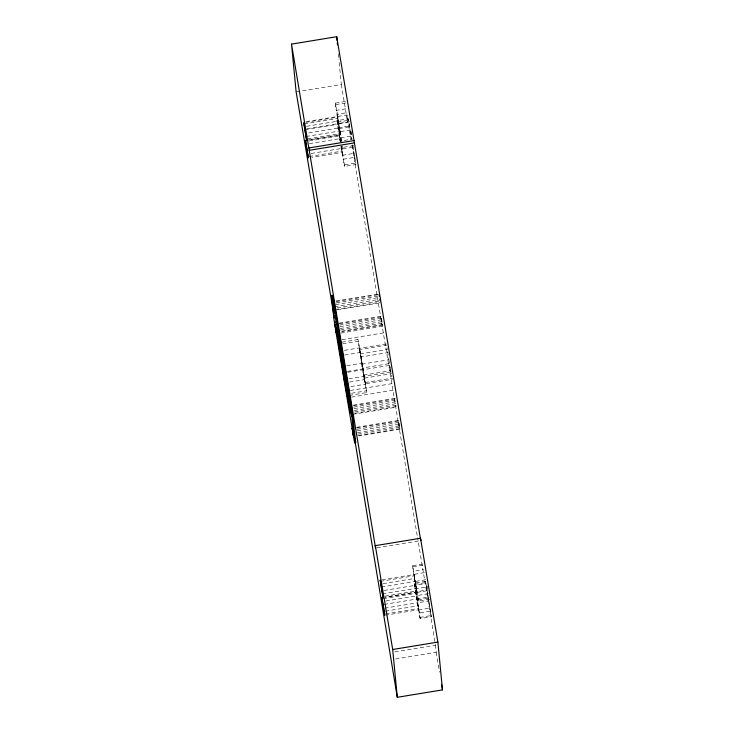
<?xml version="1.0" encoding="UTF-8"?>
<svg xmlns="http://www.w3.org/2000/svg" width="734" height="734" viewBox="0 0 734 734"><rect width="100%" height="100%" fill="white"/><g stroke="black" fill="none" stroke-linecap="round" stroke-linejoin="round"><path stroke-width="0.55" stroke-dasharray="3.67 2.75" d="M345.42 101.457L335.254 103.127L337.447 114.284L347.613 112.605M341.292 140.974L338.346 123.624L349.641 121.752M306.106 136.487L339.989 130.927L337.603 117.183L305.968 122.367M336.943 120.66L339.136 131.808L350.43 129.946L348.237 118.807L336.943 120.66L340.035 141.148L351.329 139.286L348.237 118.807M353.751 145.571L342.448 147.424L342.906 148.91L353.072 147.24M311.179 153.461L341.677 148.452L341.365 146.516M354.88 157.324L355.889 164.59L344.595 166.435L343.585 159.186L354.88 157.324L352.797 144.103M340.943 146.589L344.136 164.948L355.43 163.095L355.889 164.59M344.613 355.045L360.431 352.448L363.165 368.844L366.752 392.571L350.935 395.158M346.787 365.679L361.467 363.266L357.889 339.539L342.072 342.136M422.72 564.033L412.554 565.703L414.242 574.309L424.408 572.639M429.757 599.201L418.463 601.054L416.765 592.439L414.939 581.521L426.234 579.658M382.524 593.852L416.417 588.283L414.031 574.538L382.396 579.722M414.242 583.227L415.93 591.843L427.234 589.98L431.445 616.725L420.151 618.579L414.242 583.227L425.536 581.374L427.234 589.98M418.463 601.054L417.683 595.448L428.977 593.595M416.628 599.054L427.922 597.192L425.536 581.374M385.35 611.193L418.105 605.807L415.719 592.072L385.212 597.072M420.151 618.579L419.371 612.982L430.665 611.119M296.123 91.906L341.31 84.502L338.915 59.573M335.704 104.613L346.998 102.76M338.346 123.624L336.264 110.384L347.558 108.54M306.234 121.624L346.907 114.954L351.063 139.827M304.014 123.991L337.906 118.431M306.528 126.294L338.163 121.11L337.603 117.183M337.392 122.147L348.687 120.293M306.922 128.725L347.586 122.055L346.907 114.954M305.005 129.679L338.897 124.119M337.952 127.918L349.246 126.065M308.757 132.918L339.264 127.918L340.558 134.854L306.665 140.414M341.897 141.653L339.805 128.413L349.98 126.762M307.491 138.983L340.255 133.606M308.785 139.717L339.291 134.707L340.585 141.653M309.087 140.965L339.594 135.964M340.704 137.753L350.88 136.093M309.344 143.644L339.851 138.643L339.291 134.707M309.179 156.516L341.934 151.14L342.246 152.388L311.739 157.388M342.393 155.287L353.696 153.443L355.43 163.095M335.988 300.986L377.79 294.132M336.135 301.61L377.937 294.756M336.264 302.949L378.065 296.096M335.502 304.638L378.432 297.6M334.557 306.72L378.616 299.49M337.181 307.858L378.983 300.995M335.053 309.564L380.24 302.151M337.466 309.821L380.396 302.775M339.264 323.134L381.065 316.281L382.542 325.116L341.87 331.786M339.42 323.758L381.221 316.904M339.548 325.098L381.35 318.244L381.065 316.281M339.915 326.612L381.717 319.749M340.099 328.502L381.9 321.648L382.542 325.116M340.466 330.006L382.258 323.153M341.723 331.162L382.396 324.492M340.815 333.08L383.744 326.034M341.916 339.704L384.845 332.667M342.594 343.861L358.412 341.264L360.431 352.448M344.374 350.357L359.054 347.953M364.926 382.579L392.039 378.129L392.387 379.285L365.275 383.726L361.752 364.192L359.366 348.375L386.479 343.934M359.366 348.375L359.715 349.531L386.827 345.081M360.146 353.981L387.258 349.54L386.79 346.173M359.715 349.531L361.055 356.981L388.176 352.54M361.752 364.192L388.864 359.743L387.58 351.577M365.275 383.726L362.88 367.918L390.002 363.468M347.347 371.432L363.165 368.844M347.76 372.257L389.561 365.404L390.048 368M363.578 375.129L390.69 370.679L391.846 377.065M348.87 378.882L390.671 372.028L390.332 369.752M364.495 378.12L391.607 373.679M349.522 382.065L364.211 379.661L366.752 392.571M350.898 386.57L365.578 384.157M350.402 390.479L393.332 383.442M351.54 393.25L366.22 390.846M351.513 397.112L394.397 389.983M353.393 405.14L395.195 398.278M353.54 405.764L395.342 398.911M353.669 407.104L395.47 400.25M354.036 408.609L395.837 401.755M354.219 410.499L396.021 403.645M354.586 412.013L396.388 405.15M354.715 413.352L396.516 406.489M352.604 414.343L396.672 407.113M356.669 427.289L398.47 420.435L399.947 429.271L359.275 435.941M356.825 427.913L398.626 421.059M356.953 429.252L398.755 422.399L398.47 420.435M357.32 430.766L399.122 423.903M357.504 432.656L399.305 425.803L399.947 429.271M357.871 434.161L399.663 427.307M357.999 435.501L399.801 428.647M376.689 547.839L419.619 540.802M412.903 566.85L423.068 565.18M414.939 581.521L413.334 571.3L423.5 569.639M380.441 581.346L414.334 575.786M382.955 583.649L414.591 578.465L414.031 574.538M381.432 587.044L415.325 581.484M414.591 584.374L425.885 582.53M384.056 590.457L415.692 585.273L416.985 592.21L385.35 597.403M417.683 595.448L416.068 585.227L426.243 583.567M415.022 588.833L426.316 586.98M385.047 596.155L416.673 590.962M416.765 592.439L428.06 590.595M383.258 598.687L416.022 593.32M385.772 600.999L416.279 595.999L415.719 592.072M384.249 604.385L417.013 599.008M418.105 599.907L428.28 598.238M384.616 608.174L417.371 602.798L418.674 609.743L385.91 615.12M419.371 612.982L417.756 602.761L429.06 600.917M385.607 613.872L418.362 608.495M418.453 609.972L429.748 608.119L431.445 616.725M419.793 617.432L431.097 615.578M394.846 651.893L435.519 645.223L417.573 537.811M395.534 658.994L436.198 652.324L435.519 645.223M390.671 372.028L390.185 369.422M344.136 164.948L344.595 166.435M357.889 339.539L358.412 341.264M341.117 146.396L341.934 151.14M427.335 586.218L427.876 589.503M351.283 131.56L351.825 134.827M388.864 359.743L390.69 370.679M350.613 131.037L352.072 139.754M427.922 597.192L429.748 608.119M352.237 144.736L353.696 153.443M352.008 145.479L417.38 536.673M341.31 84.502L347.586 122.055M436.198 652.324L439.528 672.216M337.447 114.284L339.805 128.413M414.242 574.309L416.068 585.227M339.136 131.808L340.769 141.598M415.93 591.843L417.756 602.761M361.055 356.981L362.88 367.918M361.467 363.266L364.211 379.661M398.755 422.399L399.305 425.803M381.35 318.244L381.9 321.648M414.591 578.465L415.692 585.273M416.279 595.999L417.371 602.798M338.163 121.11L339.264 127.918M339.851 138.643L340.319 141.561M341.493 145.947L343.585 159.186M389.901 367.679L389.561 365.404M416.417 588.283L416.985 592.21M418.105 605.807L418.674 609.743M339.989 130.927L340.558 134.854M341.677 148.452L342.246 152.388M412.554 565.703L413.334 571.3M342.466 145.8L342.906 148.91M335.254 103.127L336.264 110.384M338.365 53.903L338.805 58.436"/><path stroke-width="1.1" d="M335.025 325.841L334.75 323.877L336.227 332.713L333.805 318.363L331.594 295.426L331.896 296.683L333.034 296.49L351.889 409.122L355.761 442.795M334.365 322.299L335.493 322.107M291.517 44.113L336.713 36.7L420.747 540.619L420.527 538.242L375.331 545.656L375.56 548.023L291.517 44.113L296.123 91.906L333.649 313.436M308.876 147.956L354.063 140.543M309.106 150.323L354.293 142.91M335.466 329.098L354.632 442.978L351.861 416.114L352.99 415.93M437.877 642.094L442.483 689.887L397.287 697.3L392.69 649.498L437.877 642.094L420.527 538.242M332.722 295.242L333.034 296.49M348.503 397.81L349.733 404.388M346.338 383.735L346.742 385.974M347.136 388.213L347.54 390.451M379.065 294.563L379.395 296.463M331.896 296.683L351.861 416.114M333.245 305.014L332.594 301.536L334.071 310.381L333.429 306.904M350.65 409.159L349.999 405.691L351.476 414.526L350.834 411.058M354.962 438.703L355.458 441.547M342.246 360.201L336.099 327.226L343.98 378.212L350.127 411.187L338.603 337.163M344.998 376.836L348.311 396.709M441.556 684.363L442.483 689.887M375.331 545.656L392.69 649.498M346.136 382.616L341.154 352.008M334.025 315.703L334.401 317.96M355.183 442.336L397.287 697.3M343.916 363.348L344.283 365.569M344.641 367.78L345.008 370M345.365 372.221L345.732 374.441M346.09 376.661L346.457 378.882M379.836 299.114L380.111 300.812M344.714 375.092L344.374 372.817L345.375 378.643M339.961 343.558L340.255 345.659M340.539 347.76L340.98 350.916M336.713 36.7L337.08 40.489M337.273 42.572L337.493 44.838M304.014 123.991L303.711 122.743L306.665 140.414L304.014 123.991M305.702 141.515L305.399 140.267L308.353 157.948L305.702 141.515M352.302 428.656L352.155 428.032L353.632 436.868L352.302 428.656M380.441 581.346L380.139 580.099L383.093 597.77L380.441 581.346M382.13 598.871L381.827 597.623L384.781 615.303L382.13 598.871"/></g></svg>
